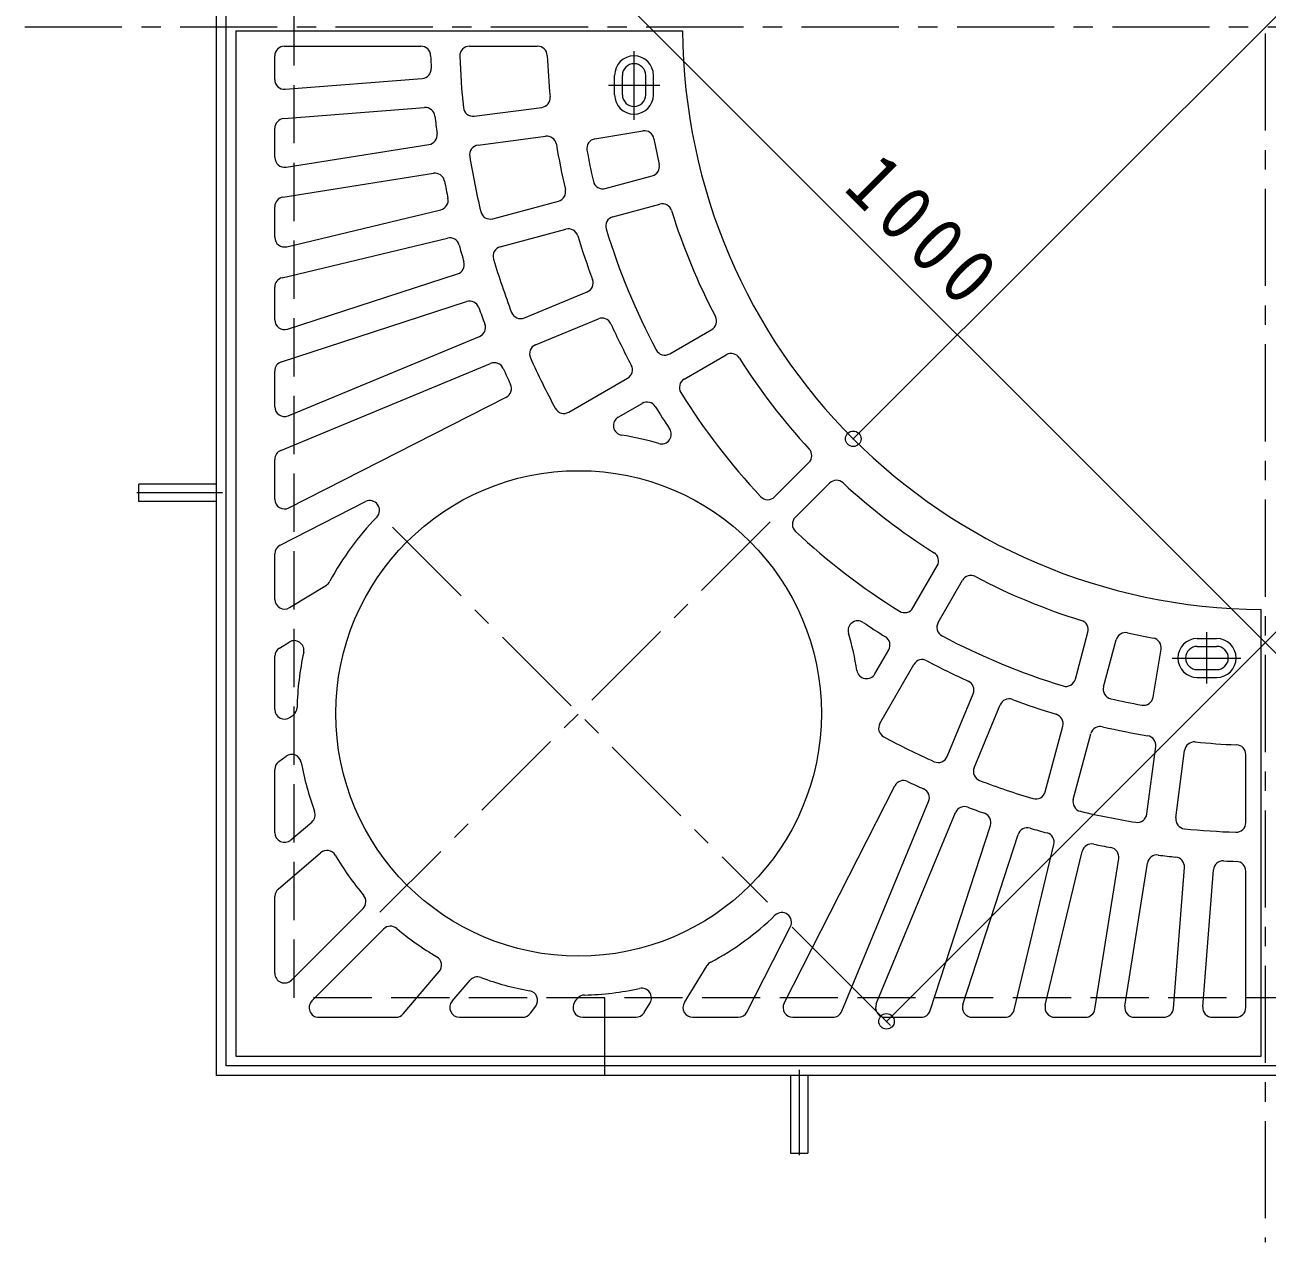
# Model space of a CAD drawing. Units: millimetres at full size, sheet at 1:10; details may follow other scales. Extents: x -1625 to 1779, y -1367 to 1097.
# Drawn here: x -1536 to -896, y -166 to 461 of the extents above; entities that cross this region are included whole.
import ezdxf

# ---------------------------------------------------------------- set-up
doc = ezdxf.new("R2010")
doc.units = ezdxf.units.MM
doc.header["$LTSCALE"] = 10
doc.header["$PDMODE"] = 32
doc.header["$PDSIZE"] = 8
doc.linetypes.add('CHAIN1', pattern=[8, 5, -1, 1, -1])
doc.linetypes.add('DASHED3', pattern=[4, 3, -1])
for name, color, linetype, lineweight in [('0-0', 3, 'Continuous', 18), ('0-1', 2, 'Continuous', 18), ('0-4', 7, 'Continuous', 18)]:
    doc.layers.add(name, color=color, linetype=linetype, lineweight=lineweight)
doc.styles.add('ＭＳ ゴシック', font='')
doc.styles.get('ＭＳ ゴシック').set_extended_font_data('MS Gothic')

msp = doc.modelspace()

# ---------------------------------------------------------------- linework, layer by layer
at = {"layer": '0-0'}
for p, q in [((-1426.8, 458.09), (-1426.8, -69.91)), ((-1426.8, 458.09), (-1196.79, 458.09)), ((-1401.8, 450.09), (-1331.54, 450.09)), ((-1306.52, 450.09), (-1271.5, 450.09)), ((-1406.8, 432.89), (-1406.8, 445.09)), ((-1231.8, 425.09), (-1231.8, 435.09)), ((-1227.8, 425.09), (-1227.8, 435.09)), ((-1215.8, 425.09), (-1215.8, 435.09)), ((-1211.8, 425.09), (-1211.8, 435.09)), ((-1401.41, 427.9), (-1330.87, 433.45)), ((-1402.19, 412.79), (-1329.69, 418.5)), ((-1304.08, 414.04), (-1269.36, 418.61)), ((-1406.8, 392.76), (-1406.8, 407.81)), ((-1302.12, 399.17), (-1267.4, 403.74)), ((-1241.96, 402.33), (-1217.3, 406.46)), ((-1401.01, 387.83), (-1327.44, 399.48)), ((-1402.58, 372.39), (-1325.09, 384.66)), ((-1236.6, 376.81), (-1212.43, 383.28)), ((-1406.8, 351.71), (-1406.8, 367.45)), ((-1400.63, 346.85), (-1321.35, 365.88)), ((-1294.58, 361.27), (-1260.76, 370.33)), ((-1232.72, 362.32), (-1208.55, 368.79)), ((-1290.7, 346.78), (-1256.88, 355.84)), ((-1402.96, 330.86), (-1317.85, 351.29)), ((-1400.25, 304.4), (-1312.65, 332.86)), ((-1406.8, 309.15), (-1406.8, 326)), ((-1278.28, 310.19), (-1245.93, 323.6)), ((-1403.34, 287.62), (-1308.02, 318.59)), ((-1272.54, 296.34), (-1240.19, 309.74)), ((-1203.46, 291.7), (-1181.8, 304.21)), ((-1399.88, 259.83), (-1301.39, 300.62)), ((-1195.96, 278.71), (-1174.3, 291.22)), ((-1406.8, 264.44), (-1406.8, 282.86)), ((-1403.71, 242), (-1295.65, 286.76)), ((-1255.45, 261.68), (-1225.13, 279.19)), ((-1399.53, 212.36), (-1287.63, 269.37)), ((-1229.92, 259.11), (-1217.63, 266.2)), ((-1406.8, 216.81), (-1406.8, 237.38)), ((-1149.43, 218.07), (-1131.74, 235.76)), ((-1138.82, 207.46), (-1121.13, 225.15)), ((-1404.07, 193.21), (-1360.13, 215.59)), ((-1406.8, 165.29), (-1406.8, 188.75)), ((-1078.18, 160.93), (-1065.67, 182.59)), ((-1065.19, 153.43), (-1052.68, 175.09)), ((-1399.18, 161.03), (-1380.2, 172.66)), ((-898.8, -69.91), (-898.8, 160.1)), ((-994.57, 124.18), (-988.1, 148.34)), ((-1404.41, 140.23), (-1399.4, 143.3)), ((-980.08, 120.29), (-973.61, 144.46)), ((-931.8, 145.09), (-921.8, 145.09)), ((-931.8, 141.09), (-921.8, 141.09)), ((-1406.8, 108.64), (-1406.8, 135.97)), ((-1097.78, 126.97), (-1090.69, 139.26)), ((-954.56, 114.93), (-950.43, 139.59)), ((-1095.21, 101.44), (-1077.7, 131.76)), ((-931.8, 129.09), (-921.8, 129.09)), ((-931.8, 125.09), (-921.8, 125.09)), ((-1060.55, 84.35), (-1047.15, 116.7)), ((-1046.7, 78.61), (-1033.29, 110.96)), ((-1398.86, 104.59), (-1397.38, 105.67)), ((-1010.11, 66.19), (-1001.04, 100.01)), ((-995.62, 62.31), (-986.56, 96.13)), ((-1404.74, 81.78), (-1401, 84.5)), ((-957.72, 54.77), (-953.15, 89.49)), ((-942.85, 52.81), (-938.28, 87.53)), ((-906.8, 50.37), (-906.8, 85.39)), ((-1406.8, 45.22), (-1406.8, 77.74)), ((-1144.53, -42.64), (-1087.52, 69.26)), ((-1114.89, -46.82), (-1070.13, 61.24)), ((-1097.06, -42.99), (-1056.27, 55.5)), ((-1398.55, 41.42), (-1387.76, 50.63)), ((-1069.27, -46.45), (-1038.3, 48.87)), ((-1052.49, -43.36), (-1024.03, 44.24)), ((-1026.03, -46.07), (-1005.6, 39.04)), ((-1405.05, 16.15), (-1383.19, 34.81)), ((-1010.04, -43.74), (-991.01, 35.54)), ((-984.5, -45.69), (-972.23, 31.8)), ((-969.06, -44.13), (-957.41, 29.45)), ((-944.1, -45.3), (-938.39, 27.2)), ((-928.99, -44.52), (-923.44, 26.02)), ((-906.8, -44.91), (-906.8, 25.35)), ((-1406.8, -27.23), (-1406.8, 12.34)), ((-1398.26, -30.77), (-1361.35, 6.15)), ((-1387.66, -41.37), (-1350.74, -4.46)), ((-1163.68, -47.18), (-1141.3, -3.24)), ((-1195.87, -42.3), (-1184.23, -23.31)), ((-1340.75, -48.15), (-1322.08, -26.3)), ((-1315.47, -41.66), (-1306.26, -30.87)), ((-1275.11, -47.85), (-1272.4, -44.11)), ((-1252.3, -41.97), (-1251.22, -40.49)), ((-1216.66, -47.52), (-1213.59, -42.51)), ((-1384.12, -49.91), (-1344.55, -49.91)), ((-1311.67, -49.91), (-1279.15, -49.91)), ((-1248.25, -49.91), (-1220.92, -49.91)), ((-1191.6, -49.91), (-1168.14, -49.91)), ((-1140.08, -49.91), (-1119.51, -49.91)), ((-1092.44, -49.91), (-1074.03, -49.91)), ((-1047.74, -49.91), (-1030.89, -49.91)), ((-1005.18, -49.91), (-989.44, -49.91)), ((-964.13, -49.91), (-949.08, -49.91)), ((-924, -49.91), (-911.8, -49.91)), ((-1426.8, -69.91), (-898.8, -69.91))]:
    msp.add_line(p, q, dxfattribs=at)
at = {"layer": '0-0', "linetype": 'CHAIN1'}
for p, q in [((-1221.8, 412.22), (-1221.8, 447.56)), ((-1234.9, 430.09), (-1208.53, 430.09)), ((-1151.65, 205.24), (-1352.75, 4.14)), ((-1346.19, 202.38), (-1153.12, 9.31)), ((-926.8, 122), (-926.8, 148.36)), ((-944.67, 135.09), (-909.33, 135.09))]:
    msp.add_line(p, q, dxfattribs=at)
at = {"layer": '0-0'}
msp.add_circle((-1250.35, 106.54), 125, dxfattribs=at)
for centre, radius, start, end in [((-896.8, 460.09), 300, 180.38197, 269.61803), ((-1401.8, 445.09), 5, 90, 180), ((-1331.54, 445.09), 5, 1.97621, 90), ((-1306.52, 445.09), 5, 90, 182.09546), ((-1271.5, 445.09), 5, 2.29152, 90), ((-896.8, 460.09), 430, 181.97612, 182.85338), ((-896.8, 460.09), 415, 182.09665, 185.75291), ((-896.8, 460.09), 370, 182.29247, 185.58977), ((-1221.8, 435.09), 10, 0, 180), ((-1331.26, 438.44), 5, 274.49864, 2.85419), ((-1221.8, 435.09), 6, 0, 180), ((-1401.8, 432.89), 5, 180, 274.49843), ((-1270.01, 423.57), 5, 277.4986, 5.58998), ((-1221.8, 425.09), 10, 180, 0), ((-1221.8, 425.09), 6, 180, 0), ((-1329.3, 413.52), 5, 6.14645, 94.50125), ((-1304.73, 418.99), 5, 185.75269, 277.49896), ((-1401.8, 407.81), 5, 94.50125, 180), ((-896.8, 460.09), 430, 186.14668, 187.35335), ((-1328.22, 404.42), 5, 278.99934, 7.35283), ((-1266.75, 398.78), 5, 9.41052, 97.49896), ((-1216.48, 401.53), 5, 10.38127, 99.49966), ((-1301.47, 394.21), 5, 97.49896, 189.2467), ((-896.8, 460.09), 370, 189.41019, 193.08974), ((-1241.14, 397.4), 5, 99.49966, 190.31779), ((-896.8, 460.09), 320, 190.38153, 192.79579), ((-1401.8, 392.76), 5, 180, 278.99934), ((-896.8, 460.09), 415, 189.2471, 193.25291), ((-896.8, 460.09), 355, 190.31853, 192.95332), ((-1324.31, 379.73), 5, 10.64738, 98.9989), ((-1213.73, 388.11), 5, 285.0009, 12.79546), ((-896.8, 460.09), 430, 190.64665, 191.85333), ((-1237.89, 381.64), 5, 192.95312, 285.0009), ((-1401.8, 367.45), 5, 98.9989, 180), ((-1322.52, 370.74), 5, 283.50125, 11.85387), ((-1262.05, 375.16), 5, 285.00017, 13.09016), ((-1295.88, 366.1), 5, 193.25336, 285.0009), ((-1207.26, 363.96), 5, 17.205, 105.0009), ((-896.8, 460.09), 320, 197.20424, 207.79572), ((-1231.42, 357.49), 5, 105.0009, 197.047), ((-1255.58, 351.02), 5, 16.91052, 104.99896), ((-896.8, 460.09), 370, 196.91019, 200.58974), ((-896.8, 460.09), 355, 197.04672, 207.95326), ((-1401.8, 351.71), 5, 180, 283.50125), ((-1316.69, 346.43), 5, 15.14757, 103.50125), ((-896.8, 460.09), 430, 195.14662, 196.35332), ((-1289.41, 341.95), 5, 104.99896, 196.7467), ((-896.8, 460.09), 415, 196.7471, 200.75291), ((-1314.2, 337.61), 5, 288.00044, 16.35446), ((-1401.8, 326), 5, 103.50125, 180), ((-1247.84, 328.21), 5, 292.50017, 20.59016), ((-1306.47, 313.84), 5, 19.64694, 108.00044), ((-896.8, 460.09), 430, 199.64664, 200.85335), ((-1401.8, 309.15), 5, 180, 288.00044), ((-1280.2, 314.81), 5, 200.75336, 292.5009), ((-1238.28, 305.12), 5, 24.41052, 112.49896), ((-896.8, 460.09), 370, 204.41019, 208.08974), ((-1184.3, 308.54), 5, 299.99876, 27.79529), ((-1303.3, 305.24), 5, 292.50151, 20.85408), ((-1270.63, 291.72), 5, 112.49896, 204.2467), ((-896.8, 460.09), 415, 204.2471, 208.25291), ((-1205.96, 296.03), 5, 207.95409, 299.99876), ((-1171.8, 286.89), 5, 32.205, 120.0009), ((-896.8, 460.09), 320, 212.20424, 222.79572), ((-1401.8, 282.86), 5, 108.00044, 180), ((-1293.74, 282.15), 5, 24.14581, 112.50041), ((-896.8, 460.09), 430, 204.14667, 205.35333), ((-1227.63, 283.52), 5, 300.00017, 28.09016), ((-1289.9, 273.83), 5, 297.00052, 25.35252), ((-1193.46, 274.38), 5, 120.0009, 212.047), ((-896.8, 460.09), 355, 212.04672, 222.95326), ((-1401.8, 264.44), 5, 180, 292.50041), ((-1257.95, 266.01), 5, 208.25336, 300.0009), ((-1215.13, 261.87), 5, 31.91093, 119.99937), ((-896.8, 460.09), 370, 211.91017, 214.01178), ((-1227.42, 254.78), 5, 119.99876, 261.20506), ((-1250.35, 106.54), 145, 73.45868, 81.20586), ((-1207.64, 250.33), 5, 253.45955, 34.01053), ((-1401.8, 237.38), 5, 112.50041, 180), ((-1135.28, 239.29), 5, 314.99876, 42.79529), ((-1117.6, 221.61), 5, 47.20381, 135.00034), ((-896.8, 460.09), 320, 227.20428, 237.79576), ((-1152.97, 221.6), 5, 222.95409, 314.99876), ((-1401.8, 216.81), 5, 180, 296.99922), ((-1357.86, 211.14), 5, 315.78691, 117.00052), ((-1250.35, 106.54), 145, 135.78677, 152.0164), ((-1135.29, 203.92), 5, 135.00034, 227.04501), ((-896.8, 460.09), 355, 227.04675, 237.95329), ((-1401.8, 188.75), 5, 117.00052, 180), ((-1070, 185.09), 5, 329.9982, 57.7941), ((-1382.81, 176.92), 5, 301.50075, 332.01669), ((-1048.35, 172.59), 5, 62.20471, 150.00124), ((-896.8, 460.09), 320, 242.20428, 252.79576), ((-1401.8, 165.29), 5, 180, 301.49834), ((-1082.51, 163.43), 5, 237.9521, 329.9982), ((-1106.56, 149.24), 5, 55.98947, 196.54045), ((-992.93, 149.63), 5, 344.9991, 72.795), ((-1250.35, 106.54), 145, 8.79414, 16.54132), ((-896.8, 460.09), 370, 235.98822, 238.08983), ((-1060.86, 150.93), 5, 150.00124, 242.04591), ((-968.78, 143.16), 5, 77.20454, 164.9991), ((-896.8, 460.09), 320, 257.20421, 259.61847), ((-1396.79, 139.04), 5, 347.48689, 121.49982), ((-1095.02, 141.76), 5, 330.00063, 58.08907), ((-896.8, 460.09), 355, 242.04674, 252.95328), ((-955.36, 140.41), 5, 350.50034, 79.61873), ((-931.8, 135.09), 10, 90, 270), ((-931.8, 135.09), 6, 90, 270), ((-921.8, 135.09), 10, 270, 90), ((-921.8, 135.09), 6, 270, 90), ((-1401.8, 135.97), 5, 121.50075, 180), ((-1250.35, 106.54), 145, 167.48727, 178.78676), ((-1102.11, 129.47), 5, 188.79494, 330.00124), ((-1073.37, 129.26), 5, 61.90894, 149.99893), ((-896.8, 460.09), 370, 241.91028, 245.58983), ((-1051.77, 118.61), 5, 337.50014, 65.58858), ((-999.4, 125.47), 5, 252.953, 344.9991), ((-975.25, 119), 5, 164.9991, 257.04688), ((-1400.32, 109.71), 5, 306.00003, 358.7877), ((-1028.68, 109.05), 5, 69.41087, 157.50087), ((-896.8, 460.09), 370, 249.41028, 253.08983), ((-896.8, 460.09), 355, 257.04668, 259.68147), ((-959.49, 115.75), 5, 259.68221, 350.50034), ((-1401.8, 108.64), 5, 180, 306.00003), ((-1005.87, 101.31), 5, 345.00208, 73.09052), ((-1090.88, 98.94), 5, 149.9982, 241.74574), ((-981.73, 94.84), 5, 76.90984, 164.99983), ((-896.8, 460.09), 370, 256.91026, 260.58981), ((-896.8, 460.09), 415, 241.74709, 245.7529), ((-958.11, 90.14), 5, 352.50104, 80.58948), ((-933.32, 86.88), 5, 84.41002, 172.5014), ((-896.8, 460.09), 370, 264.41023, 267.70753), ((-911.8, 85.39), 5, 0, 87.70848), ((-1398.06, 80.45), 5, 10.01489, 126.00003), ((-1065.17, 86.26), 5, 245.7524, 337.50014), ((-1401.8, 77.74), 5, 125.99837, 180), ((-1250.35, 106.54), 145, 190.01631, 200.32654), ((-1042.08, 76.69), 5, 157.50014, 249.24768), ((-1083.06, 66.99), 5, 64.64748, 152.99948), ((-896.8, 460.09), 430, 244.64667, 245.85333), ((-896.8, 460.09), 415, 249.24709, 253.2529), ((-1074.74, 63.15), 5, 337.49959, 65.85419), ((-1014.94, 67.48), 5, 253.25433, 345.00208), ((-1051.65, 53.59), 5, 69.14592, 157.49849), ((-896.8, 460.09), 430, 249.14665, 250.35336), ((-990.79, 61.01), 5, 164.9991, 256.74664), ((-1391.01, 54.43), 5, 310.50092, 20.32678), ((-1043.05, 50.42), 5, 341.99956, 70.35306), ((-896.8, 460.09), 415, 256.74709, 260.7529), ((-962.68, 55.42), 5, 260.7533, 352.50104), ((-937.9, 52.16), 5, 172.50104, 264.24731), ((-1401.8, 45.22), 5, 180, 310.50092), ((-1019.28, 42.69), 5, 73.64554, 161.99956), ((-896.8, 460.09), 430, 253.64668, 254.85338), ((-1010.46, 40.2), 5, 346.49875, 74.85243), ((-896.8, 460.09), 415, 264.24709, 267.90335), ((-911.8, 50.37), 5, 267.90454, 0), ((-986.15, 34.37), 5, 78.14613, 166.49875), ((-896.8, 460.09), 430, 258.14667, 259.35335), ((-1379.95, 31.01), 5, 30.23538, 130.50092), ((-1250.35, 106.54), 145, 210.23523, 220.21986), ((-977.16, 32.58), 5, 351.0011, 79.35262), ((-952.47, 28.67), 5, 82.64717, 171.00066), ((-896.8, 460.09), 430, 262.64665, 263.85332), ((-943.38, 27.59), 5, 355.49875, 83.85355), ((-918.45, 25.63), 5, 87.14581, 175.50136), ((-896.8, 460.09), 430, 267.14662, 268.02388), ((-911.8, 25.35), 5, 0, 88.02379), ((-1401.8, 12.34), 5, 130.50092, 180), ((-1364.89, 9.68), 5, 314.99799, 40.21886), ((-1250.35, 106.54), 145, 297.9836, 314.21323), ((-1145.75, -0.97), 5, 332.99948, 134.21309), ((-1347.21, -8), 5, 49.78114, 135.00201), ((-1250.35, 106.54), 145, 229.78014, 239.76477), ((-1325.88, -23.06), 5, 319.49908, 59.76462), ((-1179.97, -25.92), 5, 117.98331, 148.49925), ((-1401.8, -27.23), 5, 180, 314.99799), ((-1302.46, -34.12), 5, 69.67322, 139.49908), ((-1250.35, 106.54), 145, 249.67346, 259.98369), ((-1276.44, -41.17), 5, 323.99997, 79.98511), ((-1250.35, 106.54), 145, 271.21324, 282.51273), ((-1217.85, -39.9), 5, 328.50018, 102.51311), ((-1384.12, -44.91), 5, 135.00201, 270), ((-1311.67, -44.91), 5, 139.49908, 270), ((-1248.25, -44.91), 5, 143.99997, 270), ((-1247.17, -43.43), 5, 91.2123, 143.99997), ((-1191.6, -44.91), 5, 148.50166, 270), ((-1140.08, -44.91), 5, 153.00078, 270), ((-1092.44, -44.91), 5, 157.49959, 270), ((-1047.74, -44.91), 5, 161.99956, 270), ((-1005.18, -44.91), 5, 166.49875, 270), ((-964.13, -44.91), 5, 171.00066, 270), ((-924, -44.91), 5, 175.50157, 270), ((-1344.55, -44.91), 5, 270, 319.49908), ((-1279.15, -44.91), 5, 270, 324.00163), ((-1220.92, -44.91), 5, 270, 328.49925), ((-1168.14, -44.91), 5, 270, 332.99948), ((-1119.51, -44.91), 5, 270, 337.49959), ((-1074.03, -44.91), 5, 270, 341.99956), ((-1030.89, -44.91), 5, 270, 346.49875), ((-989.44, -44.91), 5, 270, 351.0011), ((-949.08, -44.91), 5, 270, 355.49875), ((-911.8, -44.91), 5, 270, 0)]:
    msp.add_arc(centre, radius, start, end, dxfattribs=at)
at = {"layer": '0-1', "linetype": 'CHAIN1'}
for p, q in [((-896.8, 1096.64), (-896.8, -165.68)), ((-1535.5, 460.09), (-252.39, 460.09)), ((-1433.8, 220.09), (-1477.82, 220.09)), ((-1136.8, -76.91), (-1136.8, -120.93))]:
    msp.add_line(p, q, dxfattribs=at)
at = {"layer": '0-1'}
for p, q in [((-1431.8, -74.91), (-1431.8, 995.09)), ((-1476.8, 215.59), (-1476.8, 224.59)), ((-1436.8, 224.59), (-1476.8, 224.59)), ((-1436.8, 215.59), (-1476.8, 215.59)), ((-1236.8, -79.91), (-1236.8, -39.91)), ((-361.8, -74.91), (-1431.8, -74.91)), ((-1141.3, -79.91), (-1141.3, -119.91)), ((-1132.3, -79.91), (-1132.3, -119.91)), ((-1141.3, -119.91), (-1132.3, -119.91))]:
    msp.add_line(p, q, dxfattribs=at)
msp.add_lwpolyline([(-1436.8, -79.91), (-1436.8, 1000.09), (-356.8, 1000.09), (-356.8, -79.91)], close=True, dxfattribs=at)
at = {"layer": '0-1', "linetype": 'DASHED3'}
msp.add_lwpolyline([(-1396.8, -39.91), (-1396.8, 960.09), (-396.8, 960.09), (-396.8, -39.91)], close=True, dxfattribs=at)
at = {"layer": '0-4'}
for p, q in [((-1108.93, 247.96), (-684.66, 672.22)), ((-1408.9, 655.1), (-701.79, -52.01)), ((-1091.8, -52.01), (-384.69, 655.1)), ((-1089.68, -54.13), (-1140.37, -3.45))]:
    msp.add_line(p, q, dxfattribs=at)
for p in [(-1108.93, 247.96), (-1091.8, -52.01)]:
    msp.add_point(p, dxfattribs=at)

# ---------------------------------------------------------------- texts
at = {"layer": '0-4', "color": 2, "insert": (-1114.87, 376.18), "char_height": 29.33, "attachment_point": 7, "rotation": 315, "style": 'ＭＳ ゴシック'}
msp.add_mtext('\\T1.28;\\W0.9;1000', dxfattribs=at)

doc.saveas('drawing.dxf')
